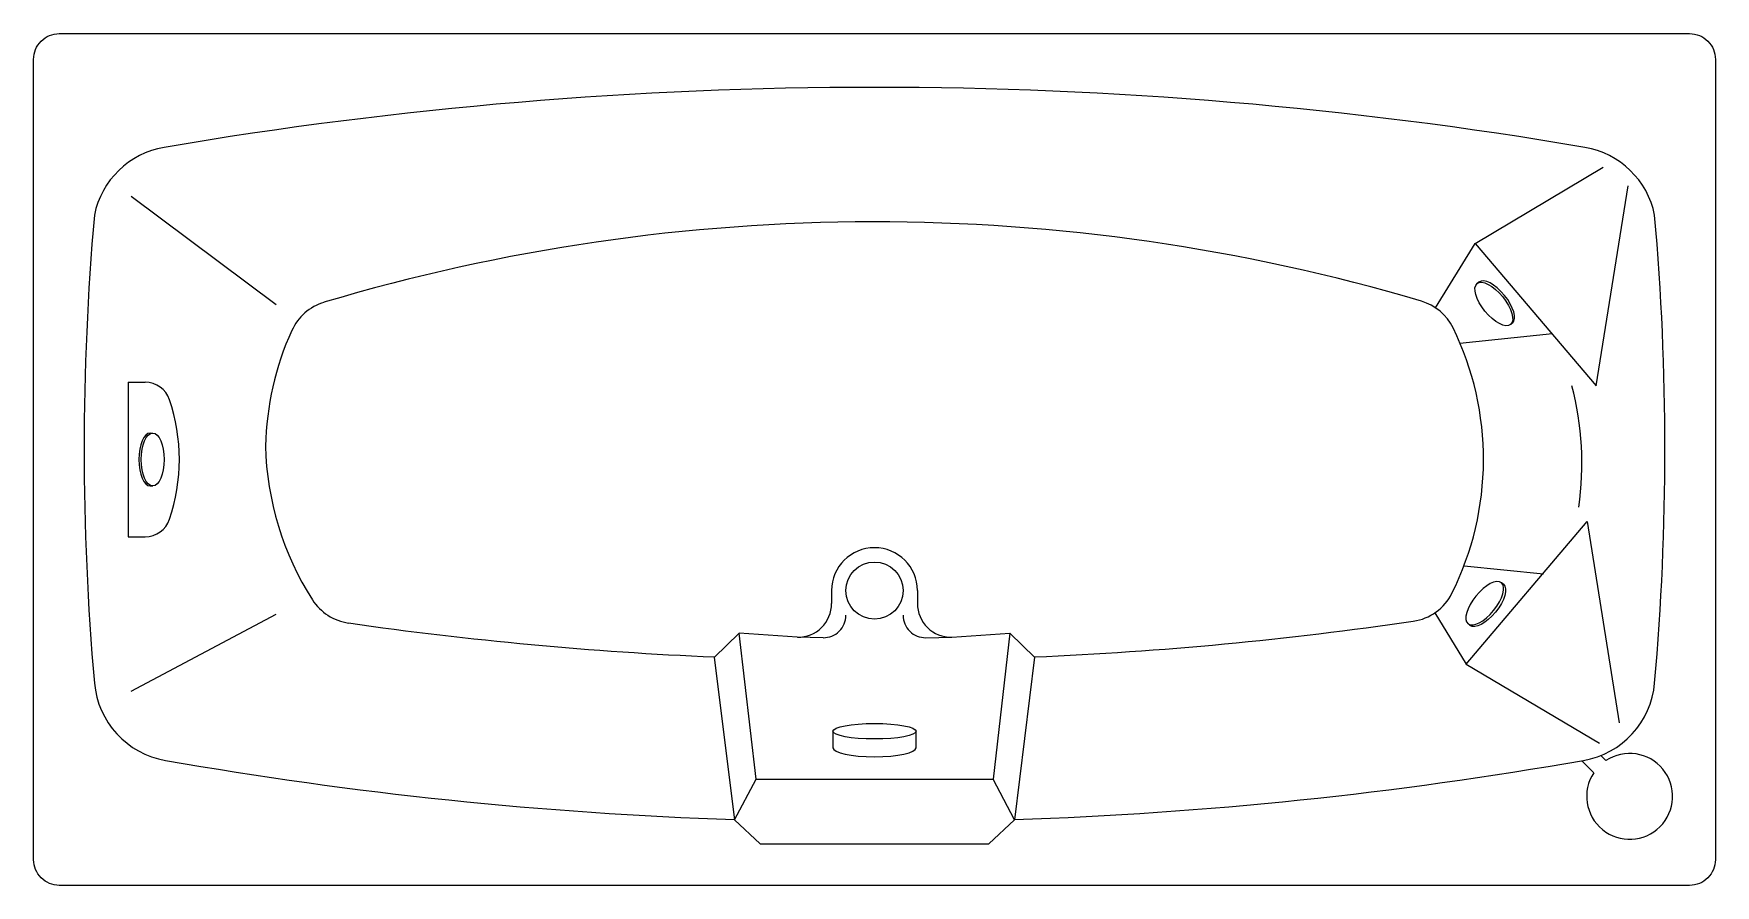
# Model space of a CAD drawing. Header units: millimetres. Extents: x -2993.42 to -2991.92, y 2941.82 to 2942.58.
import ezdxf

# ---------------------------------------------------------------- set-up
doc = ezdxf.new("R2010")
doc.units = ezdxf.units.MM
doc.header["$LTSCALE"] = 10
doc.layers.add('banheiro_louças', color=2, linetype='Continuous')

msp = doc.modelspace()

# ---------------------------------------------------------------- linework, layer by layer
at = {"layer": 'banheiro_louças', "color": 1}
for p, q in [((-2992.1374, 2942.3969), (-2992.0231, 2942.4649)), ((-2992.0294, 2942.2699), (-2992.001, 2942.4483)), ((-2993.2067, 2942.342), (-2993.336, 2942.4386)), ((-2992.1728, 2942.3394), (-2992.1374, 2942.3969)), ((-2992.1374, 2942.3969), (-2992.0294, 2942.2699)), ((-2992.134, 2942.3624), (-2992.1356, 2942.361)), ((-2992.1042, 2942.3258), (-2992.1059, 2942.3245)), ((-2992.151, 2942.308), (-2992.0685, 2942.3166)), ((-2993.3389, 2942.273), (-2993.3236, 2942.273)), ((-2993.3389, 2942.273), (-2993.3389, 2942.1352)), ((-2993.3191, 2942.2276), (-2993.3169, 2942.2276)), ((-2993.3191, 2942.1805), (-2993.3169, 2942.1805)), ((-2992.1454, 2942.0216), (-2992.0374, 2942.1487)), ((-2992.0374, 2942.1487), (-2992.0088, 2941.9692)), ((-2993.3389, 2942.1352), (-2993.3236, 2942.1352)), ((-2992.1473, 2942.1093), (-2992.0765, 2942.102)), ((-2992.7114, 2942.0871), (-2992.7114, 2942.0755)), ((-2992.6348, 2942.0871), (-2992.6348, 2942.0755)), ((-2992.1122, 2942.0927), (-2992.1139, 2942.0941)), ((-2993.336, 2941.9974), (-2993.2067, 2942.066)), ((-2992.1734, 2942.0672), (-2992.1454, 2942.0216)), ((-2992.142, 2942.0562), (-2992.1436, 2942.0575)), ((-2992.8161, 2942.0275), (-2992.7939, 2942.049)), ((-2992.7788, 2941.9189), (-2992.7939, 2942.049)), ((-2992.742, 2942.0455), (-2992.7939, 2942.049)), ((-2992.7189, 2942.0451), (-2992.742, 2942.0455)), ((-2992.6273, 2942.0451), (-2992.6042, 2942.0455)), ((-2992.6042, 2942.0455), (-2992.5523, 2942.049)), ((-2992.5523, 2942.049), (-2992.5674, 2941.9189)), ((-2992.5301, 2942.0275), (-2992.5523, 2942.049)), ((-2992.8161, 2942.0275), (-2992.7981, 2941.8827)), ((-2992.5304, 2942.0278), (-2992.5481, 2941.8827)), ((-2992.1454, 2942.0216), (-2992.0266, 2941.9509)), ((-2992.7102, 2941.9616), (-2992.7102, 2941.9468)), ((-2992.636, 2941.9468), (-2992.636, 2941.9616)), ((-2992.0316, 2941.9246), (-2992.0422, 2941.9353)), ((-2992.0207, 2941.9355), (-2992.025, 2941.9397)), ((-2992.7981, 2941.8827), (-2992.7788, 2941.9189)), ((-2992.7788, 2941.9189), (-2992.5674, 2941.9189)), ((-2992.5481, 2941.8827), (-2992.5674, 2941.9189)), ((-2992.7981, 2941.8827), (-2992.7752, 2941.8611)), ((-2992.5481, 2941.8827), (-2992.5711, 2941.8611)), ((-2992.7752, 2941.8611), (-2992.5711, 2941.8611))]:
    msp.add_line(p, q, dxfattribs=at)
at = {"layer": 'banheiro_louças'}
msp.add_lwpolyline([(-2993.4002, 2942.5841), (-2991.9461, 2942.5841, -0.414214), (-2991.9231, 2942.5611), (-2991.9231, 2941.847, -0.414214), (-2991.9461, 2941.8241), (-2993.4002, 2941.8241, -0.414214), (-2993.4231, 2941.847), (-2993.4231, 2942.5611, -0.414214)], format="xyb", close=True, dxfattribs=at)
at = {"layer": 'banheiro_louças', "color": 1}
msp.add_circle((-2992.6731, 2942.0871), 0.0255, dxfattribs=at)
for centre, radius, start, end in [((-2992.6731, 2938.7578), 3.7783, 80.346, 99.654), ((-2993.2939, 2942.4071), 0.0765, 99.654, 168.6311), ((-2992.0523, 2942.4071), 0.0765, 11.3689, 80.346), ((-2991.0017, 2942.2134), 2.3764, 174.96, 185.04), ((-2992.6731, 2940.6999), 1.7162, 73.4877, 106.6259), ((-2994.3445, 2942.2134), 2.3764, 354.96, 5.04), ((-2993.151, 2942.3003), 0.0459, 106.6259, 155.7595), ((-2992.1984, 2942.3012), 0.046, 26.1105, 73.4877), ((-2992.9497, 2942.2097), 0.2667, 155.7595, 178.6287), ((-2992.3966, 2942.2041), 0.2667, 333.4199, 26.1105), ((-2993.3236, 2942.25), 0.023, 18.9246, 90), ((-2992.3088, 2942.201), 0.2667, 351.5085, 14.9644), ((-2993.4576, 2942.2041), 0.1645, 341.0754, 18.9246), ((-2992.9497, 2942.2225), 0.2667, 181.3713, 212.5592), ((-2993.3236, 2942.1582), 0.023, 270, 341.0754), ((-2992.6731, 2942.0871), 0.0383, 0, 180), ((-2993.1357, 2942.1037), 0.046, 212.5592, 261.8519), ((-2992.7414, 2942.0755), 0.03, 269.2027, 0), ((-2992.6048, 2942.0755), 0.03, 180, 270.7973), ((-2992.1992, 2942.1053), 0.046, 278.3485, 333.4199), ((-2992.6731, 2945.3347), 3.3099, 261.8519, 267.529), ((-2992.7186, 2942.0651), 0.02, 269.2027, 0), ((-2992.6276, 2942.0651), 0.02, 180, 270.7973), ((-2992.6731, 2945.3347), 3.3099, 272.471, 278.3485), ((-2993.2922, 2942.0114), 0.077, 185.04, 260.0618), ((-2992.054, 2942.0114), 0.077, 279.9382, 354.96), ((-2992.6731, 2945.5449), 3.6643, 260.0618, 268.0451), ((-2992.6731, 2945.5449), 3.6643, 271.9549, 279.9382), ((-2991.9996, 2941.9035), 0.0383, 146.537, 123.463)]:
    msp.add_arc(centre, radius, start, end, dxfattribs=at)
for centre, major_axis, ratio in [((-2992.1207, 2942.3428), (0.0149, -0.0183), 0.431953), ((-2993.3169, 2942.2041), (0, 0.0236), 0.431953), ((-2992.6731, 2941.9616), (-0.0371, 0), 0.186255)]:
    msp.add_ellipse(centre, major_axis=major_axis, ratio=ratio, dxfattribs=at)
for centre, major_axis, ratio in [((-2992.1191, 2942.3441), (-0.0149, 0.0183), 0.431953), ((-2993.3191, 2942.2041), (0, -0.0236), 0.431953), ((-2992.6731, 2941.9468), (0.0371, 0), 0.213184)]:
    msp.add_ellipse(centre, major_axis=major_axis, ratio=ratio, start_param=3.141593, end_param=6.283185, dxfattribs=at)
at = {"layer": 'banheiro_louças', "color": 1, "extrusion": (0, 0, -1)}
msp.add_ellipse((-2992.1288, 2942.0758), major_axis=(0.0149, 0.0183), ratio=0.431953, dxfattribs=at)
msp.add_ellipse((-2992.1271, 2942.0744), major_axis=(-0.0149, -0.0183), ratio=0.431953, start_param=3.141593, end_param=6.283185, dxfattribs=at)

doc.saveas('drawing.dxf')
